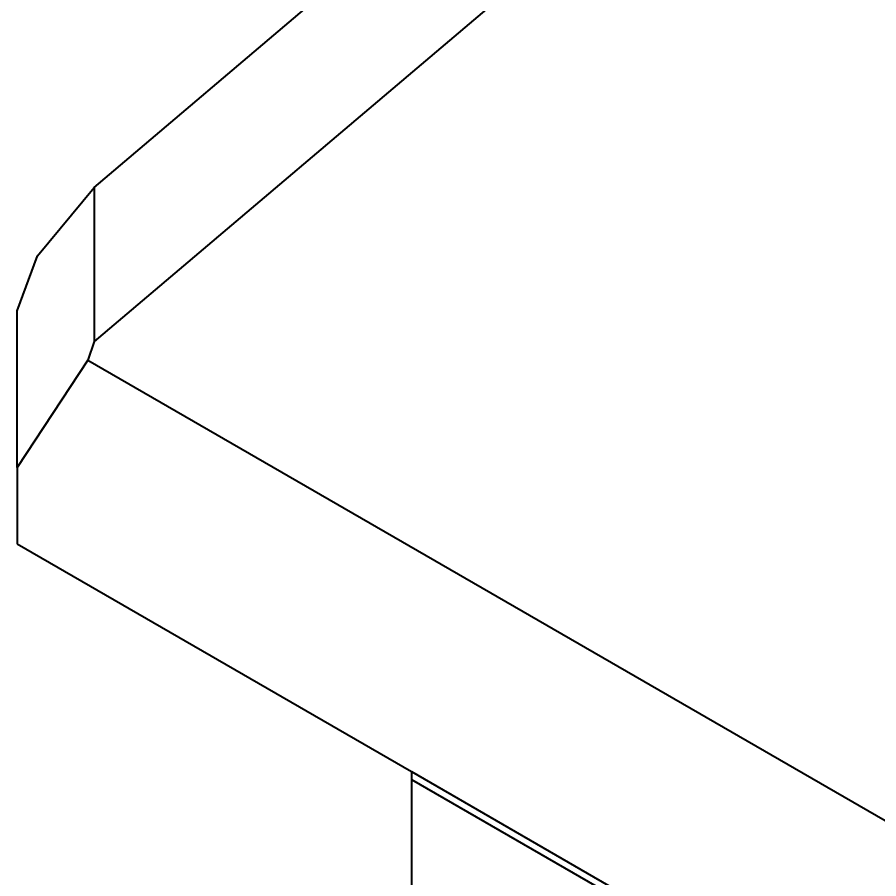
# Model space of a CAD drawing. Header units: millimetres. Extents: x 15 to 415, y 5 to 292.
# Drawn here: x 240.59 to 265.75, y 112.09 to 137.25 of the extents above; entities that cross this region are included whole.
import ezdxf

# ---------------------------------------------------------------- set-up
doc = ezdxf.new("R2010")
doc.units = ezdxf.units.MM
doc.layers.add('Geometries', color=7, linetype='Continuous')

msp = doc.modelspace()

# ---------------------------------------------------------------- linework, layer by layer
at = {"layer": 'Geometries', "linetype": 'Continuous', "lineweight": 40}
for p, q in [((242.837, 132.281), (263.034, 149.415)), ((263.243, 145.088), (242.837, 127.777)), ((241.177, 130.284), (242.837, 132.281)), ((242.837, 132.281), (242.837, 127.777)), ((240.587, 128.674), (241.177, 130.284)), ((240.587, 124.099), (240.587, 128.674)), ((242.837, 127.777), (242.645, 127.235)), ((242.645, 127.235), (240.587, 124.099)), ((242.645, 127.235), (269.286, 111.853)), ((240.587, 124.099), (240.587, 121.868)), ((240.587, 121.868), (252.103, 115.219)), ((252.103, 115.219), (252.103, 114.992)), ((252.103, 115.219), (265.366, 107.562)), ((252.103, 114.992), (252.103, 104.377)), ((252.103, 114.992), (265.169, 107.448))]:
    msp.add_line(p, q, dxfattribs=at)

doc.saveas('drawing.dxf')
